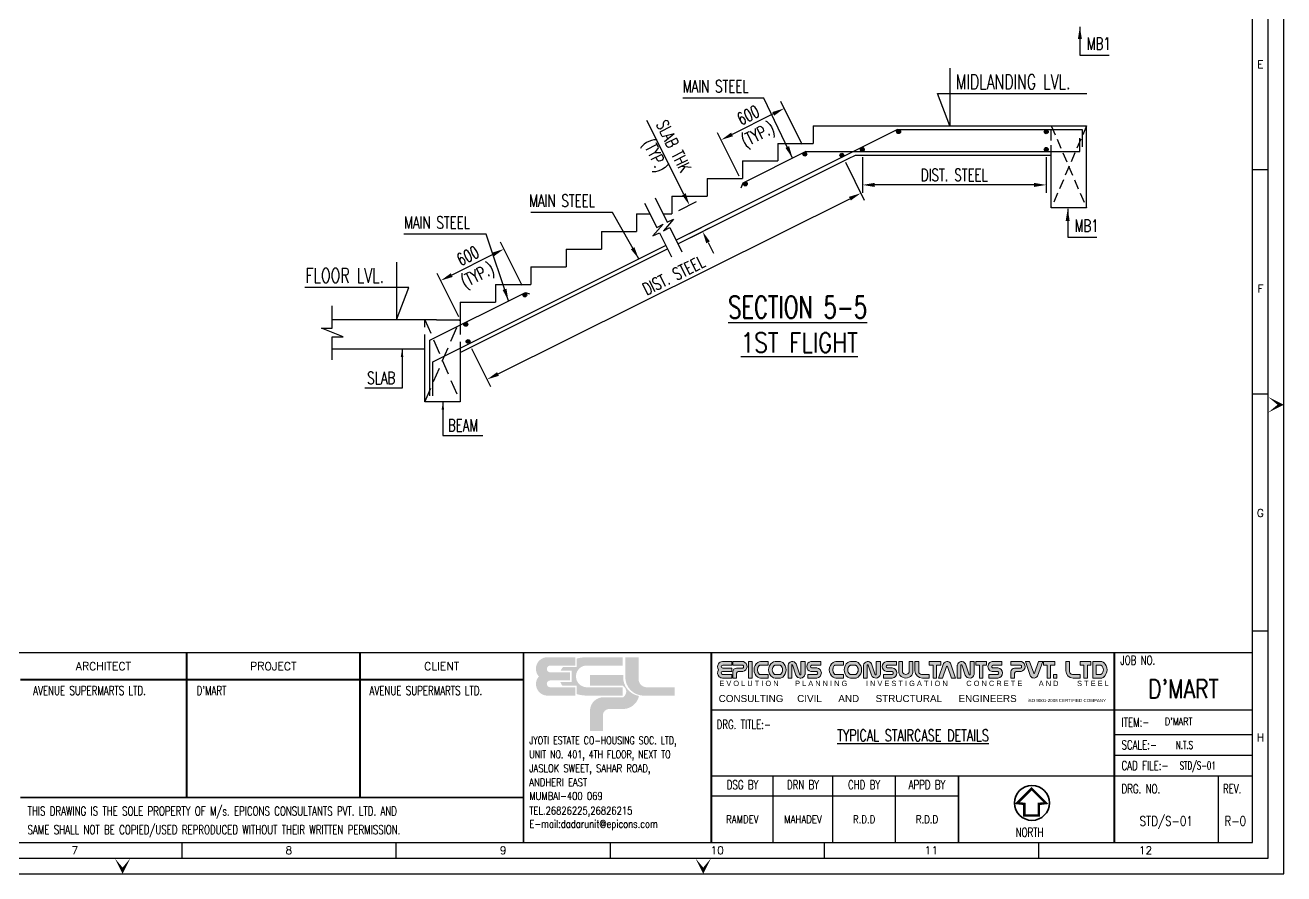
# Model space of a CAD drawing. Header units: millimetres. Extents: x 1056218 to 1123340, y -431462 to -384245.
# Drawn here: x 1091245 to 1123340, y -431462 to -409804 of the extents above; entities that cross this region are included whole.
import ezdxf
from ezdxf.enums import TextEntityAlignment as Align

# ---------------------------------------------------------------- set-up
doc = ezdxf.new("R2010")
doc.units = ezdxf.units.MM
doc.header["$MEASUREMENT"] = 0
doc.header["$PDMODE"] = 34
doc.header["$PDSIZE"] = -5
doc.linetypes.add('Hidden', pattern=[0.375, 0.25, -0.125])
doc.layers.add('00 ECPL LOGO', color=250, linetype='Continuous', lineweight=20)
doc.layers.add('00 ELEV-2', color=9, linetype='Continuous', lineweight=30)
for name, color, linetype in [('PNA', 8, 'Continuous'), ('S-BEAM OUTER', 4, 'Continuous'), ('S-BRECK LINE', 8, 'Continuous'), ('S-CONCRET LINE', 4, 'Continuous'), ('S-DIM-1', 5, 'Continuous'), ('S-LEVEL SECTION', 3, 'Continuous'), ('S-REINFORCEMENT', 6, 'Continuous'), ('S-TEXT', 2, 'Continuous'), ('S-TEXT-1', 4, 'Continuous'), ('S-TITIL', 6, 'Continuous'), ('S-TITLE', 6, 'Continuous'), ('TEXT (SHEET)', 4, 'Continuous')]:
    doc.layers.add(name, color=color, linetype=linetype)
doc.styles.add('ROMANS', font='simplex.shx', dxfattribs={"width": 0.7})
doc.styles.add('SEC. TEXT', font='arial.ttf', dxfattribs={"height": 180})
doc.dimstyles.new('DIM 100', dxfattribs={"dimscale": 100, "dimtxt": 2, "dimasz": 2, "dimexe": 1, "dimexo": 1, "dimgap": 1, "dimtad": 1, "dimdec": 0, "dimzin": 0, "dimdsep": 46, "dimtxsty": 'ROMANS', "dimcen": 0, "dimclrd": 170, "dimclre": 170, "dimclrt": 4, "dimadec": 0, "dimazin": 0, "dimtfac": 1, "dimtdec": 0, "dimtofl": 0, "dimtmove": 0, "dimatfit": 3, "dimfxl": 0, "dimtolj": 1, "dimtzin": 0, "dimarcsym": 0})
doc.dimstyles.new('dim100', dxfattribs={"dimtxt": 250, "dimasz": 250, "dimexe": 200, "dimexo": 200, "dimgap": 100, "dimtad": 1, "dimdec": 0, "dimzin": 0, "dimdsep": 46, "dimtxsty": 'ROMANS', "dimcen": 0, "dimclrd": 5, "dimclre": 5, "dimclrt": 4, "dimadec": 0, "dimazin": 0, "dimtfac": 1, "dimtdec": 0, "dimtix": 1, "dimtofl": 0, "dimtmove": 2, "dimatfit": 3, "dimfxl": 0, "dimtolj": 1, "dimtzin": 0, "dimlwd": -1, "dimlwe": -1, "dimarcsym": 0})
doc.dimstyles.new('dim33.33', dxfattribs={"dimtxt": 250, "dimasz": 250, "dimexe": 200, "dimexo": 200, "dimgap": 100, "dimtad": 1, "dimdec": 0, "dimlfac": 0.333331, "dimzin": 0, "dimdsep": 46, "dimtxsty": 'ROMANS', "dimcen": 0, "dimclrd": 5, "dimclre": 5, "dimclrt": 4, "dimadec": 0, "dimazin": 0, "dimtfac": 1, "dimtdec": 0, "dimtix": 1, "dimtofl": 0, "dimtmove": 2, "dimatfit": 3, "dimfxl": 0, "dimtolj": 1, "dimtzin": 0, "dimlwd": -1, "dimlwe": -1, "dimarcsym": 0})

# ---------------------------------------------------------------- blocks, each defined once
blk = doc.blocks.new('*D20')
at = {"layer": 'Defpoints', "color": 0}
for p in [(1112070, -413125), (1112553, -414093), (1102540, -417877)]:
    blk.add_point(p, dxfattribs=at)
at = {"layer": 'S-DIM-1', "color": 5}
for p, q in [((1112159, -413304), (1112642, -414272)), ((1103303, -418706), (1112273, -414233)), ((1102629, -418056), (1103112, -419024))]:
    blk.add_line(p, q, dxfattribs=at)
for points in [[(1112296, -414279), (1112250, -414186), (1112553, -414093)], [(1103279, -418659), (1103326, -418752), (1103023, -418845)]]:
    blk.add_solid(points, dxfattribs=at)
at = {"layer": 'S-DIM-1', "color": 4, "insert": (1107783, -416185), "char_height": 312.5, "attachment_point": 5, "rotation": 26.5028, "style": 'ROMANS'}
blk.add_mtext('\\A1;\\Fsimplex.shx|c1;DIST. STEEL', dxfattribs=at)
blk = doc.blocks.new('*D21')
at = {"layer": 'Defpoints', "color": 0}
for p in [(1108992, -412733), (1111151, -413028), (1109542, -413833)]:
    blk.add_point(p, dxfattribs=at)
at = {"layer": 'S-DIM-1', "color": 5}
for p, q in [((1111062, -412849), (1110511, -411749)), ((1110321, -412068), (1109272, -412593)), ((1109453, -413654), (1108903, -412554))]:
    blk.add_line(p, q, dxfattribs=at)
for points in [[(1110345, -412114), (1110298, -412021), (1110601, -411928)], [(1109248, -412546), (1109295, -412639), (1108992, -412733)]]:
    blk.add_solid(points, dxfattribs=at)
at = {"layer": 'S-DIM-1', "color": 4, "char_height": 312.5, "attachment_point": 5, "rotation": 26.5733, "style": 'ROMANS'}
for s, insert in [('\\A1;600', (1109682, -412101)), ('(TYP.)', (1109948, -412633))]:
    blk.add_mtext(s, dxfattribs=dict(at, insert=insert))
blk = doc.blocks.new('*D22')
at = {"layer": 'Defpoints', "color": 0}
for p in [(1107737, -414620), (1108073, -415291), (1108518, -415068)]:
    blk.add_point(p, dxfattribs=at)
at = {"layer": 'S-DIM-1', "color": 5}
for p, q in [((1108043, -414118), (1107101, -412234)), ((1107916, -414531), (1108362, -414308)), ((1108251, -415202), (1108697, -414979)), ((1108658, -415348), (1108798, -415627))]:
    blk.add_line(p, q, dxfattribs=at)
for points in [[(1107997, -414141), (1108090, -414094), (1108183, -414397)], [(1108705, -415324), (1108612, -415371), (1108518, -415068)]]:
    blk.add_solid(points, dxfattribs=at)
at = {"layer": 'S-DIM-1', "color": 4, "insert": (1107502, -413036), "char_height": 312.5, "attachment_point": 5, "rotation": 296.565, "style": 'ROMANS'}
blk.add_mtext('\\A1;SLAB THK\\P(TYP.)', dxfattribs=at)
blk = doc.blocks.new('*D23')
at = {"layer": 'Defpoints', "color": 0}
for p in [(1112593, -412976), (1117281, -412976), (1112593, -413881)]:
    blk.add_point(p, dxfattribs=at)
at = {"layer": 'S-DIM-1', "color": 5}
for p, q in [((1112593, -413176), (1112593, -414081)), ((1117281, -413176), (1117281, -414081)), ((1116969, -413881), (1112905, -413881))]:
    blk.add_line(p, q, dxfattribs=at)
for points in [[(1112905, -413829), (1112905, -413933), (1112593, -413881)], [(1116969, -413933), (1116969, -413829), (1117281, -413881)]]:
    blk.add_solid(points, dxfattribs=at)
at = {"layer": 'S-DIM-1', "color": 4, "insert": (1114937, -413625), "char_height": 312.5, "attachment_point": 5, "style": 'ROMANS'}
blk.add_mtext('\\A1;\\Fsimplex.shx|c1;DIST. STEEL', dxfattribs=at)
blk = doc.blocks.new('*D24')
at = {"layer": 'Defpoints', "color": 0}
for p in [(1101841, -416323), (1104004, -416623), (1102394, -417428)]:
    blk.add_point(p, dxfattribs=at)
at = {"layer": 'S-DIM-1', "color": 5}
for p, q in [((1103914, -416444), (1103362, -415339)), ((1103172, -415658), (1102121, -416183)), ((1102305, -417249), (1101752, -416144))]:
    blk.add_line(p, q, dxfattribs=at)
for points in [[(1103195, -415704), (1103148, -415611), (1103451, -415518)], [(1102098, -416136), (1102144, -416230), (1101841, -416323)]]:
    blk.add_solid(points, dxfattribs=at)
at = {"layer": 'S-DIM-1', "color": 4, "char_height": 312.5, "attachment_point": 5, "rotation": 26.5654, "style": 'ROMANS'}
for s, insert in [('\\A1;600', (1102532, -415691)), ('(TYP.)', (1102797, -416223))]:
    blk.add_mtext(s, dxfattribs=dict(at, insert=insert))
blk = doc.blocks.new('EPICONS TITLE')
at = {"layer": '00 ECPL LOGO'}
h = blk.add_hatch(color=7, dxfattribs=at)
h.dxf.hatch_style = 1
h.paths.add_polyline_path([(678, -252), (678, -146), (414, -146, 0.261636), (303, -208, 0.285841), (304, -378, 0.344902), (324, -574, 0.204992), (418, -614), (678, -614), (678, -510), (424, -510, -1), (418, -426), (678, -426), (678, -331), (424, -331, -1), (422, -252)])
h = blk.add_hatch(color=7, dxfattribs=at)
h.dxf.hatch_style = 1
h.paths.add_polyline_path([(1011, -146), (712, -146), (712, -252), (997, -252, -0.440545), (997, -331), (816, -331, 0.414214), (712, -435), (712, -614), (810, -614), (810, -504, -0.414214), (888, -426), (997, -426, 0.757811)])
h.paths.add_polyline_path([(1254, -146), (1153, -146), (1153, -614), (1254, -614)])
h.paths.add_polyline_path([(1708, -146), (1494, -146, 0.154275), (1419, -169, 0.519672), (1419, -591, 0.154275), (1494, -614), (1708, -614), (1708, -510), (1472, -510, -0.210356), (1452, -502, -0.388707), (1452, -260, -0.210356), (1472, -252), (1708, -252)])
h.paths.add_polyline_path([(2037, -146), (1904, -146, 0.159018), (1828, -171, 0.507969), (1828, -589, 0.159018), (1904, -614), (2037, -614, 0.173791), (2119, -585, 0.472311), (2119, -175, 0.173791)])
h.paths.add_polyline_path([(2046, -252, -0.185052), (2063, -258, -0.445894), (2063, -504, -0.185052), (2046, -510), (1899, -510, -0.185052), (1882, -504, -0.445894), (1882, -258, -0.185052), (1899, -252)], flags=16)
h.paths.add_polyline_path([(2501, -209, 0.723435), (2273, -252), (2273, -614), (2374, -614), (2374, -252, -0.723435), (2399, -241), (2495, -533, 0.724077), (2751, -510), (2751, -146), (2635, -146), (2635, -509, -0.755661), (2603, -519)])
h.paths.add_polyline_path([(3198, -146), (2916, -146, 0.823713), (2916, -429), (3082, -429, -0.713272), (3082, -510), (2830, -510), (2830, -614), (3082, -614, 0.900309), (3082, -324), (2936, -324, -0.746931), (2936, -252), (3198, -252)])
h = blk.add_hatch(color=7, dxfattribs=at)
h.dxf.hatch_style = 1
h.paths.add_polyline_path([(3837, -146), (3623, -146, 0.154275), (3548, -169, 0.519672), (3548, -591, 0.154275), (3623, -614), (3837, -614), (3837, -510), (3600, -510, -0.210932), (3581, -502, -0.385278), (3580, -260, -0.212895), (3599, -252), (3837, -252)])
h.paths.add_polyline_path([(4255, -175, 0.173792), (4173, -146), (4040, -146, 0.159018), (3964, -171, 0.507969), (3964, -589, 0.159018), (4040, -614), (4173, -614, 0.173792), (4255, -585, 0.472311)])
h.paths.add_polyline_path([(4182, -252, -0.185053), (4199, -258, -0.445893), (4199, -504, -0.185053), (4182, -510), (4035, -510, -0.185053), (4017, -504, -0.445893), (4017, -258, -0.185053), (4035, -252)], flags=16)
h.paths.add_polyline_path([(4406, -252), (4406, -614), (4507, -614), (4507, -252, -0.436861), (4522, -236, -0.319738), (4534, -245), (4629, -533, 0.724077), (4884, -510), (4884, -146), (4768, -146), (4768, -509, -0.755661), (4737, -519), (4635, -209, 0.723435)])
h.paths.add_polyline_path([(5335, -146), (5053, -146, 0.823713), (5053, -429), (5219, -429, -0.713272), (5219, -510), (4967, -510), (4967, -614), (5219, -614, 0.900309), (5219, -324), (5074, -324, -0.746931), (5074, -252), (5335, -252)])
h.paths.add_polyline_path([(5509, -146), (5408, -146), (5408, -452, 0.160106), (5433, -529, 0.505303), (5772, -529, 0.160106), (5797, -452), (5797, -146), (5699, -146), (5699, -451, -0.621318), (5509, -451)])
h.paths.add_polyline_path([(5969, -146), (5862, -146), (5862, -406, 0.414214), (6070, -614), (6267, -614), (6267, -510), (6047, -510, -0.414214), (5969, -432)])
h.paths.add_polyline_path([(6589, -146), (6267, -146), (6267, -249), (6372, -249), (6372, -614), (6473, -614), (6473, -249), (6589, -249)])
h.paths.add_polyline_path([(6863, -194, 0.539211), (6672, -201), (6523, -614), (6641, -614), (6752, -289, -0.708617), (6777, -289), (6894, -614), (7006, -614)])
h.paths.add_polyline_path([(7288, -209, 0.723435), (7059, -252), (7059, -614), (7160, -614), (7160, -252, -0.723435), (7186, -241), (7282, -533, 0.724077), (7538, -510), (7538, -146), (7421, -146), (7421, -509, -0.755661), (7390, -519)])
h.paths.add_polyline_path([(7886, -146), (7579, -146), (7579, -249), (7684, -249), (7684, -614), (7785, -614), (7785, -249), (7886, -249)])
h.paths.add_polyline_path([(8321, -146), (8059, -146, 0.157568), (7983, -170, 0.511532), (7983, -404, 0.157569), (8059, -429), (8206, -429, -0.713272), (8206, -510), (7953, -510), (7953, -614), (8206, -614, 0.900308), (8206, -324), (8065, -324), (8060, -324, -0.722204), (8060, -249), (8321, -249)])
h = blk.add_hatch(color=7, dxfattribs=at)
h.dxf.hatch_style = 1
h.paths.add_polyline_path([(8875, -146), (8576, -146), (8576, -252), (8849, -252, -0.270444), (8871, -265, -0.26297), (8871, -318, -0.270444), (8849, -331), (8680, -331, 0.414214), (8576, -435), (8576, -614), (8674, -614), (8674, -504, -0.414214), (8752, -426), (8861, -426, 0.757811)])
h.paths.add_polyline_path([(9103, -146), (8990, -146), (9133, -566, 0.539211), (9324, -560), (9474, -146), (9356, -146), (9244, -471, -0.708617), (9220, -471)])
h.paths.add_polyline_path([(9814, -146), (9492, -146), (9492, -249), (9597, -249), (9597, -614), (9698, -614), (9698, -249), (9814, -249)])
h.paths.add_polyline_path([(10234, -146), (10128, -146), (10128, -406, 0.414214), (10336, -614), (10533, -614), (10533, -510), (10312, -510, -0.414214), (10234, -432)])
h.paths.add_polyline_path([(9871, -510), (9775, -510), (9775, -614), (9871, -614)])
h = blk.add_hatch(color=7, dxfattribs=at)
h.dxf.hatch_style = 1
h.paths.add_polyline_path([(10533, -146), (10533, -249), (10637, -249), (10637, -614), (10739, -614), (10739, -249), (10839, -249), (10839, -146)])
h.paths.add_polyline_path([(10890, -146), (10890, -614), (11119, -614, 0.189446), (11208, -580, 0.435754), (11208, -181, 0.189446), (11119, -146)])
h.paths.add_polyline_path([(11122, -249, -0.519112), (11122, -510), (10989, -510), (10989, -249)], flags=16)
at = {"layer": '00 ECPL LOGO', "color": 7}
for p, q in [((678, -146), (414, -146)), ((424, -252), (678, -252)), ((678, -331), (424, -331)), ((678, -252), (678, -146)), ((678, -426), (678, -331)), ((1011, -146), (712, -146)), ((712, -146), (712, -252)), ((997, -252), (712, -252)), ((997, -331), (816, -331)), ((1153, -146), (1254, -146)), ((1153, -146), (1153, -614)), ((1254, -146), (1254, -614)), ((1472, -252), (1708, -252)), ((1494, -146), (1708, -146)), ((1708, -252), (1708, -146)), ((1899, -252), (2046, -252)), ((1904, -146), (2037, -146)), ((2273, -252), (2273, -614)), ((2374, -252), (2374, -614)), ((2399, -241), (2495, -533)), ((2501, -209), (2603, -519)), ((2635, -146), (2751, -146)), ((2751, -146), (2635, -146)), ((2635, -146), (2635, -510)), ((2751, -146), (2751, -510)), ((2751, -252), (2751, -252)), ((2916, -146), (3198, -146)), ((3198, -146), (2916, -146)), ((2936, -252), (3198, -252)), ((3082, -324), (2936, -324)), ((3198, -252), (3198, -146)), ((3599, -252), (3837, -252)), ((3837, -146), (3623, -146)), ((3837, -252), (3837, -146)), ((4035, -252), (4182, -252)), ((4040, -146), (4173, -146)), ((4406, -252), (4406, -614)), ((4507, -252), (4507, -614)), ((4534, -245), (4629, -533)), ((4635, -209), (4737, -519)), ((4768, -146), (4884, -146)), ((4768, -146), (4884, -146)), ((4884, -146), (4768, -146)), ((4768, -146), (4768, -510)), ((4884, -146), (4884, -510)), ((4884, -252), (4884, -252)), ((5053, -146), (5335, -146)), ((5053, -146), (5335, -146)), ((5335, -146), (5053, -146)), ((5074, -252), (5335, -252)), ((5219, -324), (5074, -324)), ((5335, -252), (5335, -146)), ((5408, -146), (5509, -146)), ((5509, -146), (5408, -146)), ((5408, -146), (5408, -452)), ((5509, -146), (5509, -451)), ((5699, -146), (5797, -146)), ((5797, -146), (5699, -146)), ((5699, -146), (5699, -451)), ((5797, -146), (5797, -452)), ((5862, -146), (5969, -146)), ((5969, -146), (5862, -146)), ((5862, -406), (5862, -146)), ((5969, -432), (5969, -146)), ((6267, -146), (6589, -146)), ((6589, -146), (6267, -146)), ((6267, -146), (6267, -249)), ((6267, -249), (6372, -249)), ((6372, -614), (6372, -249)), ((6473, -614), (6473, -249)), ((6473, -249), (6589, -249)), ((6523, -614), (6672, -201)), ((6589, -146), (6589, -249)), ((6641, -614), (6752, -289)), ((6894, -614), (6777, -289)), ((7006, -614), (6863, -194)), ((7059, -252), (7059, -614)), ((7160, -252), (7160, -614)), ((7186, -241), (7282, -533)), ((7288, -209), (7390, -519)), ((7421, -146), (7538, -146)), ((7421, -146), (7538, -146)), ((7538, -146), (7421, -146)), ((7421, -146), (7538, -146)), ((7421, -146), (7421, -510)), ((7538, -146), (7538, -510)), ((7538, -252), (7538, -252)), ((7579, -146), (7886, -146)), ((7886, -146), (7579, -146)), ((7579, -146), (7886, -146)), ((7579, -146), (7886, -146)), ((7886, -146), (7579, -146)), ((7579, -146), (7579, -249)), ((7579, -249), (7684, -249)), ((7579, -249), (7684, -249)), ((7684, -614), (7684, -249)), ((7785, -614), (7785, -249)), ((7785, -249), (7886, -249)), ((7785, -249), (7886, -249)), ((7886, -146), (7886, -249)), ((8040, -146), (8321, -146)), ((8040, -146), (8321, -146)), ((8321, -146), (8059, -146)), ((8060, -249), (8321, -249)), ((8206, -324), (8060, -324)), ((8065, -324), (8206, -324)), ((8321, -252), (8321, -146)), ((8875, -146), (8576, -146)), ((8576, -146), (8576, -252)), ((8849, -252), (8576, -252)), ((8849, -331), (8680, -331)), ((9103, -146), (8990, -146)), ((9103, -146), (8990, -146)), ((8990, -146), (9133, -566)), ((9103, -146), (9220, -471)), ((9356, -146), (9244, -471)), ((9474, -146), (9324, -560)), ((9474, -146), (9356, -146)), ((9408, -146), (9356, -146)), ((9474, -146), (9356, -146)), ((9492, -146), (9814, -146)), ((9814, -146), (9492, -146)), ((9492, -146), (9814, -146)), ((9492, -146), (9814, -146)), ((9492, -146), (9814, -146)), ((9492, -146), (9492, -249)), ((9492, -249), (9597, -249)), ((9492, -249), (9597, -249)), ((9597, -614), (9597, -249)), ((9698, -614), (9698, -249)), ((9698, -249), (9814, -249)), ((9698, -249), (9814, -249)), ((9814, -146), (9814, -249)), ((10128, -146), (10234, -146)), ((10234, -146), (10128, -146)), ((10128, -406), (10128, -146)), ((10234, -432), (10234, -146)), ((10533, -146), (10839, -146)), ((10839, -146), (10533, -146)), ((10533, -146), (10533, -249)), ((10533, -249), (10637, -249)), ((10637, -249), (10533, -249)), ((10637, -614), (10637, -249)), ((10739, -614), (10739, -249)), ((10739, -249), (10839, -249)), ((10739, -249), (10839, -249)), ((10839, -249), (10739, -249)), ((10839, -146), (10839, -249)), ((10890, -146), (11119, -146)), ((10890, -146), (10890, -614)), ((10989, -249), (10989, -510)), ((10989, -249), (11113, -249)), ((418, -426), (678, -426)), ((678, -510), (418, -510)), ((418, -614), (678, -614)), ((678, -614), (678, -510)), ((712, -435), (712, -614)), ((712, -614), (810, -614)), ((810, -504), (810, -614)), ((888, -426), (997, -426)), ((1153, -614), (1254, -614)), ((1472, -510), (1708, -510)), ((1494, -614), (1708, -614)), ((1708, -614), (1708, -510)), ((1899, -510), (2046, -510)), ((2037, -614), (1904, -614)), ((2273, -614), (2374, -614)), ((2614, -614), (2635, -614)), ((2635, -614), (2635, -614)), ((2751, -510), (2751, -510)), ((2830, -614), (2830, -510)), ((2830, -510), (3082, -510)), ((2830, -614), (3082, -614)), ((2830, -614), (3082, -614)), ((3082, -429), (2916, -429)), ((3600, -510), (3837, -510)), ((3623, -614), (3837, -614)), ((3837, -614), (3837, -510)), ((4035, -510), (4182, -510)), ((4040, -614), (4173, -614)), ((4406, -614), (4507, -614)), ((4406, -614), (4507, -614)), ((4406, -614), (4507, -614)), ((4967, -614), (4967, -510)), ((4967, -510), (5219, -510)), ((4967, -510), (5219, -510)), ((4967, -614), (5219, -614)), ((4967, -614), (5219, -614)), ((4967, -614), (5219, -614)), ((5219, -429), (5053, -429)), ((6047, -510), (6267, -510)), ((6070, -614), (6267, -614)), ((6070, -614), (6267, -614)), ((6267, -510), (6267, -614)), ((6372, -614), (6473, -614)), ((6372, -614), (6473, -614)), ((6523, -614), (6641, -614)), ((6589, -614), (6641, -614)), ((6894, -614), (7006, -614)), ((6894, -614), (7006, -614)), ((7059, -614), (7160, -614)), ((7059, -614), (7160, -614)), ((7059, -614), (7160, -614)), ((7538, -510), (7538, -510)), ((7684, -614), (7785, -614)), ((7684, -614), (7785, -614)), ((7684, -614), (7785, -614)), ((7684, -614), (7785, -614)), ((7953, -614), (7953, -510)), ((7953, -510), (8206, -510)), ((7953, -510), (8206, -510)), ((7953, -510), (8206, -510)), ((7953, -614), (8206, -614)), ((7953, -614), (8206, -614)), ((7953, -614), (8206, -614)), ((7953, -614), (8206, -614)), ((7953, -614), (8206, -614)), ((8206, -429), (8040, -429)), ((8059, -429), (8194, -429)), ((8576, -435), (8576, -614)), ((8576, -614), (8674, -614)), ((8674, -504), (8674, -614)), ((8752, -426), (8861, -426)), ((9597, -614), (9698, -614)), ((9597, -614), (9698, -614)), ((9597, -614), (9698, -614)), ((10312, -510), (10533, -510)), ((10336, -614), (10533, -614)), ((10336, -614), (10533, -614)), ((10533, -510), (10533, -614)), ((10637, -614), (10739, -614)), ((10637, -614), (10739, -614)), ((10637, -614), (10739, -614)), ((10637, -614), (10739, -614)), ((10653, -614), (10739, -614)), ((10653, -614), (10739, -614)), ((10653, -614), (10739, -614)), ((10653, -614), (10739, -614)), ((10890, -614), (11119, -614)), ((10989, -510), (11113, -510))]:
    blk.add_line(p, q, dxfattribs=at)
blk.add_lwpolyline([(9775, -510), (9871, -510), (9871, -614), (9775, -614)], close=True, dxfattribs=at)
for centre, radius, start, end in [((439, -292), 160, 148.648, 212.4563), ((414, -276), 130, 90, 148.648), ((423, -291), 39.6, 88.7637, 271.2363), ((816, -435), 104, 90, 180), ((965, -284), 146, 282.7188, 71.3398), ((961, -291), 53.7, 312.4487, 47.5513), ((1567, -380), 257, 125.0807, 234.9193), ((1584, -381), 179, 137.5171, 222.4829), ((1494, -276), 130, 90, 125.0807), ((1472, -278), 26, 90, 137.5171), ((1981, -380), 259, 126.1417, 233.8583), ((1992, -381), 165, 131.9364, 228.0636), ((1904, -276), 130, 90, 126.1417), ((1899, -278), 26, 90, 131.9364), ((2037, -276), 130, 50.5638, 90), ((2046, -278), 26, 48.0636, 90), ((1953, -381), 165, 311.9364, 48.0636), ((1951, -380), 265, 309.4362, 50.5638), ((2394, -268), 122, 28.75, 172.2831), ((2388, -251), 14.5, 40.0191, 183.5523), ((2944, -287), 144, 101.0425, 258.9575), ((2947, -288), 37.6, 106.4856, 253.5144), ((3067, -469), 146, 276.006, 83.994), ((3696, -380), 257, 125.0807, 234.9193), ((3714, -381), 180, 138.0741, 222.3563), ((3623, -276), 130, 90, 125.0807), ((3599, -278), 26, 90, 138.0741), ((4116, -380), 259, 126.1417, 233.8583), ((4127, -381), 165, 131.9364, 228.0636), ((4040, -276), 130, 90, 126.1417), ((4035, -278), 26, 90, 131.9364), ((4173, -276), 130, 50.5638, 90), ((4182, -278), 26, 48.0636, 90), ((4089, -381), 165, 311.9364, 48.0636), ((4087, -380), 265, 309.4362, 50.5638), ((4527, -268), 122, 28.75, 172.2831), ((4522, -251), 14.5, 89.1577, 183.5523), ((4522, -249), 13, 18.2334, 89.1577), ((5081, -287), 144, 101.0425, 258.9575), ((5084, -288), 37.6, 106.4856, 253.5144), ((5204, -469), 146, 276.006, 83.994), ((6770, -260), 114, 35.166, 148.5022), ((6764, -294), 13, 19.7665, 161.0546), ((7181, -268), 122, 28.75, 172.2831), ((7175, -251), 14.5, 40.0191, 183.5523), ((8067, -287), 144, 125.818, 234.182), ((8059, -276), 130, 90, 125.818), ((8072, -286), 39.3, 108.3261, 238.1957), ((8065, -298), 26, 238.1957, 270), ((8190, -469), 146, 276.006, 83.994), ((8680, -435), 104, 90, 180), ((8849, -278), 26, 29.4672, 90), ((8849, -305), 26, 270, 330.5328), ((8829, -284), 146, 282.7188, 71.3398), ((8824, -291), 53.7, 330.5328, 29.4672), ((11113, -275), 26, 51.4816, 90), ((11119, -276), 130, 47.0907, 90), ((11030, -380), 160, 308.5184, 51.4816), ((11023, -380), 272, 312.9093, 47.0907), ((439, -464), 160, 147.5437, 223.6612), ((418, -484), 130, 223.6612, 270), ((421, -468), 42.1, 94.0242, 265.9758), ((888, -504), 78, 90, 180), ((1494, -484), 130, 234.9193, 270), ((1472, -484), 26, 222.4829, 270), ((1904, -484), 130, 233.8583, 270), ((1899, -484), 26, 228.0636, 270), ((2037, -484), 130, 270, 309.4362), ((2046, -484), 26, 270, 311.9364), ((2619, -479), 135, 203.2219, 346.755), ((2618, -510), 17.1, 214.0796, 357.6127), ((3068, -470), 43.1, 289.0016, 70.9984), ((3623, -484), 130, 234.9193, 270), ((3600, -484), 26, 222.3563, 270), ((4040, -484), 130, 233.8583, 270), ((4035, -484), 26, 228.0636, 270), ((4173, -484), 130, 270, 309.4362), ((4182, -484), 26, 270, 311.9364), ((4753, -479), 135, 203.2219, 346.8516), ((4751, -510), 17.1, 214.0796, 357.6127), ((5205, -470), 43.1, 289.0016, 70.9984), ((5538, -452), 130, 180, 216.3848), ((5602, -404), 210, 216.3848, 323.6152), ((5604, -405), 106, 206.2931, 333.7069), ((5667, -452), 130, 323.6152, 0), ((6070, -406), 208, 180, 270), ((6047, -432), 78, 180, 270), ((7406, -479), 135, 203.2219, 346.755), ((7404, -510), 17.1, 214.0796, 357.6127), ((8059, -299), 130, 234.182, 270), ((8192, -470), 43.1, 289.0016, 70.9984), ((8752, -504), 78, 90, 180), ((9227, -500), 114, 215.166, 328.5022), ((9232, -467), 13, 199.7665, 341.0546), ((10336, -406), 208, 180, 270), ((10312, -432), 78, 180, 270), ((11113, -484), 26, 270, 308.5184), ((11119, -484), 130, 270, 312.9093)]:
    blk.add_arc(centre, radius, start, end, dxfattribs=at)
at = {"layer": '00 ECPL LOGO', "color": 7, "attachment_point": 1, "style": 'SEC. TEXT'}
for s, insert, char_height, width in [('\\pt22;E V O L U T I O N        P L A N N I N G         I N V E S T I G A T I O N         C O N C R E T E        A N D         S T E E L', (328, -689), 150, 445502.26), ('\\pt22;CONSULTING     CIVIL      AND      STRUCTURAL      ENGINEERS', (309, -1092), 200, 495763.22), ('\\pt22;iSO 9001-2008 CERTIFIED COMPANY', (9049, -1204), 90, 434288.5)]:
    blk.add_mtext(s, dxfattribs=dict(at, insert=insert, char_height=char_height, width=width))
blk = doc.blocks.new('FOLDER')
at = {"layer": 'PNA'}
for points in [[(-1250, 2500), (0, 0), (0, 1000)], [(1250, 2500), (0, 0), (0, 1000)]]:
    blk.add_solid(points, dxfattribs=at)
blk = doc.blocks.new('ecpl logo')
at = {"layer": '00 ECPL LOGO'}
for color, points in [(256, [(351, -827, 0.621111), (586, -1401), (1442, -1401), (1442, -1151), (682, -1151, -0.917622), (682, -948), (1285, -948), (1285, -702), (682, -702, -0.926164), (682, -501), (1442, -501), (1442, -251), (581, -251, 0.621111), (351, -827)]), (152, [(2940, -251), (2940, -863, 0.384329), (3453, -1401), (4422, -1401), (4422, -1151), (3582, -1151, -0.414214), (3340, -908), (3340, -251)]), (140, [(1887, -779), (1887, -1102), (2862, -1102, -0.232111), (2971, -1281, -0.194401), (2883, -1450), (2269, -1450, 0.364674), (1887, -1802), (1887, -2463), (2269, -2463), (2269, -1996, -0.414214), (2462, -1802), (2899, -1802, 0.338499), (3350, -1412, -0.371272), (2877, -839), (2877, -779)])]:
    blk.add_hatch(color=color, dxfattribs=at).paths.add_polyline_path(points)
h = blk.add_hatch(color=253, dxfattribs=at)
h.dxf.hatch_style = 1
h.paths.add_polyline_path([(995, -993, 0.07148), (1056, -1106), (1486, -1106), (1486, -1356, 0.065387), (1776, -1401), (2862, -1401), (2862, -1151), (1776, -1151, -0.910826), (1742, -501), (2862, -501), (2862, -251), (1776, -251, 0.069483), (1486, -291), (1486, -546), (1071, -546, 0.072407), (1003, -657), (1329, -657), (1329, -993)])
blk = doc.blocks.new('SHEET')
at = {"color": 1}
for p, q in [((762042, -118391, -8), (676135, -118391, -8)), ((743744, -120329, -8), (762042, -120329, -8)), ((743744, -122562, -8), (762042, -122562, -8)), ((743744, -123243, -8), (752092, -123243, -8))]:
    blk.add_line(p, q, dxfattribs=at)
at = {"color": 5, "linetype": 'ByBlock', "lineweight": -2}
for p, q in [((757383, -121163, -8), (762042, -121163, -8)), ((757383, -121862, -8), (762042, -121862, -8)), ((745825, -124822, -8), (745825, -122562, -8)), ((747834, -124822, -8), (747834, -122562, -8)), ((749963, -124822, -8), (749963, -122562, -8)), ((760876, -122562, -8), (760876, -124822, -8))]:
    blk.add_line(p, q, dxfattribs=at)
blk.add_line((752092, -124822, -8), (752092, -122562, -8))
at = {"elevation": -8, "flags": 128}
blk.add_lwpolyline([(674017, -125881), (763101, -125881), (763101, -63214), (674017, -63214)], close=True, dxfattribs=at)
at = {"color": 1, "const_width": 60.9, "elevation": -8}
for points in [[(725970, -123298), (725970, -118391)], [(731835, -123298), (731835, -118391)], [(737368, -124822), (737368, -118391)], [(743729, -124822), (743729, -118391)], [(757364, -124822), (757364, -118391)], [(720337, -119302), (737368, -119302)], [(752092, -124822), (752092, -122562)], [(720337, -123298), (737368, -123298)]]:
    blk.add_lwpolyline(points, dxfattribs=at)
at = {"layer": 'PNA'}
for p, q in [((762042, -102021, -8), (762572, -102021, -8)), ((762042, -109621, -8), (762572, -109621, -8)), ((762042, -117645, -8), (762572, -117645, -8)), ((725806, -124822, -8), (725806, -125351, -8)), ((733053, -124822, -8), (733053, -125351, -8)), ((740301, -124822, -8), (740301, -125351, -8)), ((747548, -124822, -8), (747548, -125351, -8)), ((754795, -124822, -8), (754795, -125351, -8))]:
    blk.add_line(p, q, dxfattribs=at)
at = {"layer": 'PNA', "color": 1, "elevation": -8}
for points in [[(675076, -125351), (762572, -125351), (762572, -63743), (675076, -63743)], [(676135, -124822), (762042, -124822), (762042, -64273), (676135, -64273)]]:
    blk.add_lwpolyline(points, close=True, dxfattribs=at)
at = {"layer": '00 ELEV-2'}
for name, p, xscale, yscale, zscale in [('ecpl logo', (737494, -118261, -8), 1.129619612910885, 1.129619612910885, 1.129619612910885), ('EPICONS TITLE', (743605, -118516, -8), 1.196575288621396, 1.196575288621396, 1.196575288621396)]:
    blk.add_blockref(name, p, dxfattribs=dict(at, xscale=xscale, yscale=yscale, zscale=zscale))
at = {"layer": 'PNA', "xscale": 0.2118545526379952, "yscale": 0.2118545526379952, "zscale": 0.2118545526379952, "rotation": 90}
blk.add_blockref('FOLDER', (763101, -109992, -8), dxfattribs=at)
at = {"layer": 'PNA', "xscale": 0.2118545530764889, "yscale": 0.2118545530764889, "zscale": 0.2118545530764889}
for p in [(723802, -125881, -8), (743452, -125881, -8)]:
    blk.add_blockref('FOLDER', p, dxfattribs=at)
at = {"layer": 'PNA', "style": 'ROMANS'}
for s, height, p in [('E', 265, (762307, -98461, -8)), ('F', 265, (762307, -106061, -8)), ('G', 265, (762307, -113661, -8)), ('H', 265, (762307, -121262, -8)), ('7', 265, (722183, -125086, -8)), ('8', 265, (729431, -125086, -8)), ('9', 265, (736678, -125086, -8)), ('10', 264.8, (743925, -125086, -8)), ('11', 264.8, (751172, -125086, -8)), ('12', 264.8, (758419, -125086, -8))]:
    blk.add_text(s, height=height, dxfattribs=at).set_placement(p, align=Align.MIDDLE)
at = {"layer": 'S-TEXT-1', "style": 'ROMANS'}
for s, height, width, p in [('JYOTI ESTATE CO-HOUSING SOC. LTD,', 260.56, 0.75, (737566, -121494, 0)), ('UNIT NO. 401, 4TH FLOOR, NEXT TO', 260.56, 0.75, (737566, -121966, 0)), ('JASLOK SWEET, SAHAR ROAD,', 259.61, 0.8, (737566, -122438, 0)), ('ANDHERI EAST', 259.61, 0.8, (737566, -122910, 0)), ('MUMBAI-400 069', 259.61, 0.8, (737566, -123375, 0)), ('TEL.26826225,26826215', 259.61, 0.8, (737566, -123869, 0)), ('E-mail:dadarunit@epicons.com', 259.61, 0.8, (737566, -124319, 0))]:
    blk.add_text(s, height=height, dxfattribs=dict(at, width=width)).set_placement(p)
at = {"layer": 'TEXT (SHEET)', "color": 2, "style": 'ROMANS'}
for s, p in [('ARCHITECT', (723154, -118847, -8)), ('PROJECT', (728903, -118847, -8)), ('CLIENT', (734602, -118847, -8))]:
    blk.add_text(s, height=269, dxfattribs=at).set_placement(p, align=Align.MIDDLE_CENTER)
at = {"layer": 'TEXT (SHEET)', "color": 4, "style": 'ROMANS', "width": 0.7}
for s, height, p in [('JOB NO.', 304.7, (757570, -118798, -8)), ('THIS DRAWING IS THE SOLE PROPERTY OF M/s. EPICONS CONSULTANTS PVT. LTD. AND', 304.74, (720588, -123908, -8)), ('SAME SHALL NOT BE COPIED/USED REPRODUCED WITHOUT THEIR WRITTEN PERMISSION.', 304.74, (720588, -124539, -8)), ('NORTH', 304.7, (754025, -124626, -8))]:
    blk.add_text(s, height=height, dxfattribs=at).set_placement(p)
for s, height, p in [('DRG. TITLE:-', 304.74, (743907, -120822, -8)), ('ITEM:-', 304.7, (757610, -120746, -8)), ('SCALE:-', 304.7, (757610, -121512, -8)), ('CAD FILE:-', 304.7, (757610, -122212, -8)), ('DRG. NO. ', 304.7, (757610, -123001, -8)), ('REV.', 304.7, (761044, -123001, -8))]:
    blk.add_text(s, height=height, dxfattribs=at).set_placement(p, align=Align.MIDDLE_LEFT)
for s, p in [('DSG BY', (744785, -122864, -8)), ('DRN BY', (746829, -122864, -8)), ('CHD BY', (748898, -122864, -8)), ('APPD BY', (751027, -122864, -8))]:
    blk.add_text(s, height=304.7, dxfattribs=at).set_placement(p, align=Align.MIDDLE_CENTER)

msp = doc.modelspace()

# ---------------------------------------------------------------- linework, layer by layer
at = {"layer": 'S-BEAM OUTER', "color": 8, "linetype": 'Hidden', "ltscale": 1000}
for p, q in [((1117409.2, -413120.2, -5.4), (1117409.2, -412370.2, -5.4)), ((1117409.2, -412370.2, -5.4), (1118309.2, -414470.2, -5.4)), ((1118309.2, -412370.2, -5.4), (1117409.2, -414470.2, -5.4)), ((1117409.2, -413120.2, -5.4), (1117409.2, -412370.2, -5.4))]:
    msp.add_line(p, q, dxfattribs=at)
at = {"layer": 'S-BEAM OUTER', "color": 8, "linetype": 'Hidden', "ltscale": 1500}
for p, q in [((1101437.2, -417320.2, -5.4), (1102337.2, -419416.4, -5.4)), ((1101437.2, -419416.4, -5.4), (1102337.2, -417320.2, -5.4)), ((1101437.2, -418070.2, -5.4), (1101437.2, -417320.2, -5.4)), ((1102337.2, -417320.2, -5.4), (1102337.2, -418158.7, -5.4))]:
    msp.add_line(p, q, dxfattribs=at)
at = {"layer": 'S-BRECK LINE'}
for points, elevation in [([(1107308, -414214.5), (1107617.2, -414833), (1107781, -414751.1), (1107520.6, -415049.5), (1107684.5, -414967.5), (1107993.7, -415586)], 14.7), ([(1107039.6, -414348.7), (1107348.9, -414967.2), (1107512.7, -414885.2), (1107252.3, -415183.6), (1107416.1, -415101.7), (1107725.4, -415720.2)], 14.7), ([(1099076.2, -418344.5), (1099076.2, -417759.3), (1099350.9, -417759.3), (1098801.4, -417533.6), (1099076.2, -417533.6), (1099076.2, -416964.3)], -5.4)]:
    msp.add_lwpolyline(points, dxfattribs=dict(at, elevation=elevation))
at = {"layer": 'S-CONCRET LINE'}
for p, q in [((1111337.2, -412370.2, -5.4), (1111337.2, -412820.2, -5.4)), ((1111337.2, -412370.2, -5.4), (1118309.2, -412370.2, -5.4)), ((1118309.2, -414470.2, -5.4), (1118309.2, -412370.2, -5.4)), ((1110437.2, -412820.2, -5.4), (1110437.2, -413270.2, -5.4)), ((1110437.2, -412820.2, -5.4), (1111337.2, -412820.2, -5.4)), ((1107891.5, -415381.6, -5.4), (1112237.2, -413208.7, -5.4)), ((1109537.2, -413270.2, -5.4), (1109537.2, -413720.2, -5.4)), ((1109537.2, -413270.2, -5.4), (1110437.2, -413270.2, -5.4)), ((1112237.2, -413208.7, -5.4), (1112414.2, -413120.2, -5.4)), ((1112414.2, -413120.2, -5.4), (1117409.2, -413120.2, -5.4)), ((1117409.2, -414470.2, -5.4), (1117409.2, -413120.2, -5.4)), ((1108637.2, -413720.2, -5.4), (1108637.2, -414170.2, -5.4)), ((1108637.2, -413720.2, -5.4), (1109537.2, -413720.2, -5.4)), ((1107737.2, -414170.2, -5.4), (1107737.2, -414620.2, -5.4)), ((1107737.2, -414170.2, -5.4), (1108637.2, -414170.2, -5.4)), ((1106837.2, -414620.2, -5.4), (1106837.2, -415070.2, -5.4)), ((1106837.2, -414620.2, -5.4), (1106837.2, -415070.2, -5.4)), ((1106837.2, -414620.2, -5.4), (1107175.4, -414620.2, -5.4)), ((1106837.2, -414620.2, -5.4), (1107175.4, -414620.2, -5.4)), ((1107510.8, -414620.2, -5.4), (1107737.2, -414620.2, -5.4)), ((1107510.8, -414620.2, -5.4), (1107737.2, -414620.2, -5.4)), ((1118309.2, -414470.2, -5.4), (1117409.2, -414470.2, -5.4)), ((1105937.2, -415070.2, -5.4), (1105937.2, -415520.2, -5.4)), ((1105937.2, -415070.2, -5.4), (1106837.2, -415070.2, -5.4)), ((1107891.5, -415381.6, -5.4), (1108523.2, -415065.7, -5.4)), ((1102337.2, -418158.7, -5.4), (1107623.2, -415515.7, -5.4)), ((1105037.2, -415520.2, -5.4), (1105037.2, -415970.2, -5.4)), ((1105037.2, -415520.2, -5.4), (1105937.2, -415520.2, -5.4)), ((1104137.2, -415970.2, -5.4), (1104137.2, -416420.2, -5.4)), ((1104137.2, -415970.2, -5.4), (1105037.2, -415970.2, -5.4)), ((1103237.2, -416420.2, -5.4), (1104137.2, -416420.2, -5.4)), ((1103237.2, -416420.2, -5.4), (1103237.2, -416870.2, -5.4)), ((1102337.2, -416870.2, -5.4), (1103237.2, -416870.2, -5.4)), ((1102337.2, -416870.2, -5.4), (1102337.2, -417320.2, -5.4)), ((1101737.2, -417320.2, -5.4), (1099076.2, -417320.2, -5.4)), ((1101737.2, -417320.2, -5.4), (1102337.2, -417320.2, -5.4)), ((1101437.2, -418070.2, -5.4), (1099076.2, -418070.2, -5.4))]:
    msp.add_line(p, q, dxfattribs=at)
at = {"layer": 'S-CONCRET LINE', "elevation": -5.4}
msp.add_lwpolyline([(1102337.2, -418158.7), (1102337.2, -419416.4), (1101437.2, -419416.4), (1101437.2, -418070.2)], dxfattribs=at)
at = {"layer": 'S-LEVEL SECTION'}
msp.add_line((1101737.2, -417320.2, -5.4), (1099155.9, -417320.2, -5.4), dxfattribs=at)
at = {"layer": 'S-LEVEL SECTION', "elevation": -5.4}
for points in [[(1114823.5, -410898.9), (1114823.5, -412370.2), (1114511, -411549.4), (1118317.5, -411549.4)], [(1100713.3, -415848.9), (1100713.3, -417320.2), (1101025.8, -416499.4), (1098372.5, -416499.4)]]:
    msp.add_lwpolyline(points, dxfattribs=at)
at = {"layer": 'S-REINFORCEMENT', "color": 5}
for p, q in [((1113490.6, -412470.2, -5.4), (1118200.7, -412470.2, -5.4)), ((1111148.4, -413029.7, -5.4), (1118137.3, -413029.7, -5.4)), ((1109542.3, -413832.7, -5.4), (1109497.6, -413966.9, -5.4)), ((1101563.7, -417843.2, -5.3), (1104003.9, -416623.2, -6.2)), ((1104003.9, -416623.1, -6.2), (1104104.5, -416656.7, -6.2)), ((1101563.7, -419267, -5.3), (1101563.7, -417843.2, -5.3))]:
    msp.add_line(p, q, dxfattribs=at)
for points, elevation in [([(1113490.6, -412470.2), (1107846.8, -415292.1)], -5.4), ([(1118137.3, -413029.7), (1118137.3, -412691.7)], -5.4), ([(1118200.7, -412470.2), (1118200.7, -412910.7)], -5.4), ([(1111148.4, -413029.7), (1109542.3, -413832.7)], 14.7), ([(1108478.4, -414976.3), (1107846.8, -415292.1)], -5.4)]:
    msp.add_lwpolyline(points, dxfattribs=dict(at, elevation=elevation))
at = {"layer": 'S-REINFORCEMENT', "color": 5, "const_width": 50}
for points, elevation in [([(1113508.4, -412497.1, 1), (1113522.4, -412545.1, 1)], -5.4), ([(1117274.1, -412502.1, 1), (1117288.1, -412550.1, 1)], -5.4), ([(1111111.2, -413116.6, 1), (1111141.2, -413076.6, 1)], -5.4), ([(1112585.5, -412951.9, 1), (1112599.5, -412999.9, 1)], -5.4), ([(1117274.1, -412951.9, 1), (1117288.1, -412999.9, 1)], -5.4), ([(1112063, -413100.6, 1), (1112077, -413148.6, 1)], -5.4), ([(1109634.4, -413855.1, -1), (1109584.4, -413855.1, -1)], -5.4), ([(1104010.8, -416688.1, -1), (1103960.8, -416688.1, -1)], -7.5), ([(1102505, -417438, -1), (1102455, -417438, -1)], -5.4), ([(1102525.1, -417856.6, -1), (1102555.1, -417896.6, -1)], -5.4)]:
    msp.add_lwpolyline(points, format="xyb", close=True, dxfattribs=dict(at, elevation=elevation))
at = {"layer": 'S-REINFORCEMENT', "color": 5, "elevation": -5.4}
msp.add_lwpolyline([(1107578.4, -415426.3), (1101646.5, -418392.3, 0.284079), (1101635.4, -418410.2), (1101635.4, -419264)], format="xyb", dxfattribs=at)
at = {"layer": 'S-REINFORCEMENT', "color": 5}
for centre in [(1113515.4, -412521.1, -5.4), (1117281.1, -412526.1, -5.4), (1111126.2, -413096.6, -5.4), (1112592.5, -412975.9, -5.4), (1117281.1, -412975.9, -5.4), (1112070, -413124.6, -5.4), (1109609.4, -413855.1, -5.4), (1103985.8, -416688.1, -6.2), (1102480, -417438, -5.4), (1102540.1, -417876.6, -5.4)]:
    msp.add_circle(centre, 50, dxfattribs=at)
at = {"layer": 'S-TITIL', "color": 7, "lineweight": 35}
msp.add_circle((1116916.3, -429651.9), 445.7, dxfattribs=at)
at = {"layer": 'S-TITLE', "color": 1, "const_width": 62.4, "elevation": 0}
msp.add_lwpolyline([(1116907.3, -429291.1), (1116541.8, -429656.7), (1116722.7, -429678), (1116722.7, -429972.2), (1117091.9, -429972.2), (1117091.9, -429678), (1117272.9, -429656.7)], close=True, dxfattribs=at)

# ---------------------------------------------------------------- block references
at = {"xscale": 0.7534615122783412, "yscale": 0.7534615122783412, "zscale": 0.7534615122783412}
msp.add_blockref('SHEET', (548372.2, -336615.9, 5.7), dxfattribs=at)

# ---------------------------------------------------------------- texts
at = {"layer": 'S-LEVEL SECTION', "style": 'ROMANS', "width": 0.7}
for s, p in [('MIDLANDING LVL.', (1114973.5, -411249.4, -5.4)), ('FLOOR LVL.', (1098393.7, -416191.2, -5.4))]:
    msp.add_text(s, height=375, dxfattribs=at).set_placement(p, align=Align.MIDDLE_LEFT)
at = {"layer": 'S-TEXT', "style": 'ROMANS'}
for s, height, width, p in [('AVENUE SUPERMARTS LTD.', 230.168, 0.7, (1091449.9, -426784.7, 0)), ("D'MART", 230.17, 0.7, (1095617.7, -426784.7, 0)), ('AVENUE SUPERMARTS LTD.', 230.168, 0.7, (1100026.8, -426784.7, 0)), ("D'MART", 187.08, 0.8, (1120306.8, -427574.9)), ('N.T.S', 199.48, 0.65, (1120590.1, -428176.6, -6)), ('STD/S-01', 199.48, 0.65, (1120684.3, -428697.9, 0))]:
    msp.add_text(s, height=height, dxfattribs=dict(at, width=width)).set_placement(p, align=Align.MIDDLE_LEFT)
at = {"layer": 'S-TEXT', "style": 'ROMANS', "width": 0.8}
for s, height, p in [('RAMDEV', 199.48, (1109533, -430069.4, 0)), ('MAHADEV', 199.48, (1111079.5, -430069.4, 0)), ('R.D.D', 199.48, (1112638.3, -430069.4, 0)), ('R.D.D', 199.48, (1114242.3, -430069.4, 0)), ('STD/S-01', 239.37, (1120340, -430114.2, 0)), ('R-0', 239.37, (1122102.4, -430114.2, 0))]:
    msp.add_text(s, height=height, dxfattribs=at).set_placement(p, align=Align.MIDDLE_CENTER)
at = {"layer": 'S-TEXT-1', "style": 'ROMANS', "width": 0.7}
for s, p in [('MB1', (1118315.9, -410276.8, -5.4)), ('MAIN STEEL', (1108013.3, -411363.4, -5.4)), ('MAIN STEEL', (1104094.1, -414283.1, -5.4)), ('MAIN STEEL', (1100907.1, -414840.3, -52782.9)), ('MB1', (1118004.9, -414924, -5.4)), ('SLAB', (1099966.6, -418807.1, -5.4)), ('BEAM', (1102025.5, -420014.1, -5.4))]:
    msp.add_text(s, height=312.5, dxfattribs=at).set_placement(p, align=Align.MIDDLE_LEFT)
at = {"layer": 'S-TITIL', "style": 'ROMANS'}
for s, height, width, p in [('%%USECTION 5-5', 562.5, 0.7, (1110944.5, -417001.5, -5.4)), ('%%U1ST FLIGHT', 500, 0.8, (1110985.3, -417906.3, 0))]:
    msp.add_text(s, height=height, dxfattribs=dict(at, width=width)).set_placement(p, align=Align.MIDDLE_CENTER)
at = {"layer": 'S-TITIL', "color": 1, "style": 'ROMANS'}
for s, height, width, p in [("D'MART", 478.75, 0.8, (1120779.2, -426742.2, 0)), ('%%UTYPICAL STAIRCASE DETAILS', 299.218, 0.7, (1113885.7, -427928.3))]:
    msp.add_text(s, height=height, dxfattribs=dict(at, width=width)).set_placement(p, align=Align.MIDDLE_CENTER)

# ---------------------------------------------------------------- dimensions: what is measured, and where the dimension line sits
at = {"layer": 'S-DIM-1'}
for p1, p2, distance, picture, middle in [((1111151, -413028.1, -5.4), (1109542.3, -413832.7, 14.7), -1230, '*D21', (1109796.4, -412330.3, -5.4)), ((1104003.9, -416623.1, -7.5), (1102394, -417428.1, -5.4), -1235.7, '*D24', (1102646.3, -415920.4, -6.6))]:
    dim = msp.add_aligned_dim(p1=p1, p2=p2, distance=distance, text='<>\\X(TYP.)', dimstyle='dim33.33', override={"dimtxt": 312.5, "dimasz": 312.5}, dxfattribs=at)
    dim.commit()
    dim.dimension.update_dxf_attribs({"geometry": picture, "text_midpoint": middle})
for base, p1, p2, angle, text, picture, middle in [((1108518.5, -415068.1, -5.4), (1107737.2, -414620.2, -5.4), (1108072.6, -415291, -5.4), 296.56505, 'SLAB THK\\X(TYP.)', '*D22', (1107502.5, -413036, -5.4)), ((1112552.9, -414093.1, -5.4), (1102540.1, -417876.6, -5.4), (1112070, -413124.6, -5.4), 26.50277, '\\Fsimplex.shx|c1;DIST. STEEL', '*D20', (1107897.8, -416414.3, -5.4))]:
    dim = msp.add_linear_dim(base=base, p1=p1, p2=p2, angle=angle, text=text, dimstyle='dim33.33', override={"dimtxt": 312.5, "dimasz": 312.5, "dimtxsty": 'ROMANS', "dimtmove": 0}, dxfattribs=at)
    dim.commit()
    dim.dimension.update_dxf_attribs({"geometry": picture, "text_midpoint": middle, "dimtype": 161})
dim = msp.add_linear_dim(base=(1112592.5, -413881), p1=(1117281.1, -412975.9, -75.5), p2=(1112592.5, -412975.9, -5.4), text='\\Fsimplex.shx|c1;DIST. STEEL', dimstyle='dim33.33', override={"dimtxt": 312.5, "dimasz": 312.5, "dimtxsty": 'ROMANS', "dimtmove": 0}, dxfattribs=at)
dim.commit()
dim.dimension.update_dxf_attribs({"geometry": '*D23', "text_midpoint": (1114936.8, -413881), "dimtype": 160})

# ---------------------------------------------------------------- leaders
at = {"color": 1}
for points in [[(1100855.8, -418070.2, -5.4), (1100855.8, -419070.5, -5.4), (1099904.3, -419070.5, -5.4)], [(1101896.7, -419416.4, -5.4), (1101896.7, -420277.5, -5.4), (1102911.7, -420277.5, -5.4)]]:
    msp.add_leader(points, dimstyle='DIM 100', override={"dimgap": 1, "dimtad": 0}, dxfattribs=at)
at = {"layer": 'S-DIM-1'}
for points, override in [([(1118139.5, -409845, -5.4), (1118139.5, -410570, -5.4), (1118884.1, -410570, -5.4)], {"dimasz": 312.5}), ([(1110813.4, -413197.2, -5.4), (1110079.8, -411663.4, -5.4), (1108019, -411663.4, -5.4)], {"dimasz": 312.5}), ([(1106891, -415770, 9.5), (1106218.6, -414583.1, 9.5), (1104140.4, -414583.1, 9.5)], {"dimasz": 312.5}), ([(1117828.5, -414492.2, -5.4), (1117828.5, -415217.2, -5.4), (1118573.1, -415217.2, -5.4)], {"dimasz": 312.5}), ([(1103568.4, -416840.9, -6.6), (1102996.1, -415140.3, -6.6), (1100903.2, -415140.3, -6.6)], {"dimasz": 312.5, "dimgap": 100, "dimtad": 0})]:
    msp.add_leader(points, dimstyle='dim100', override=override, dxfattribs=at)

doc.saveas('drawing.dxf')
